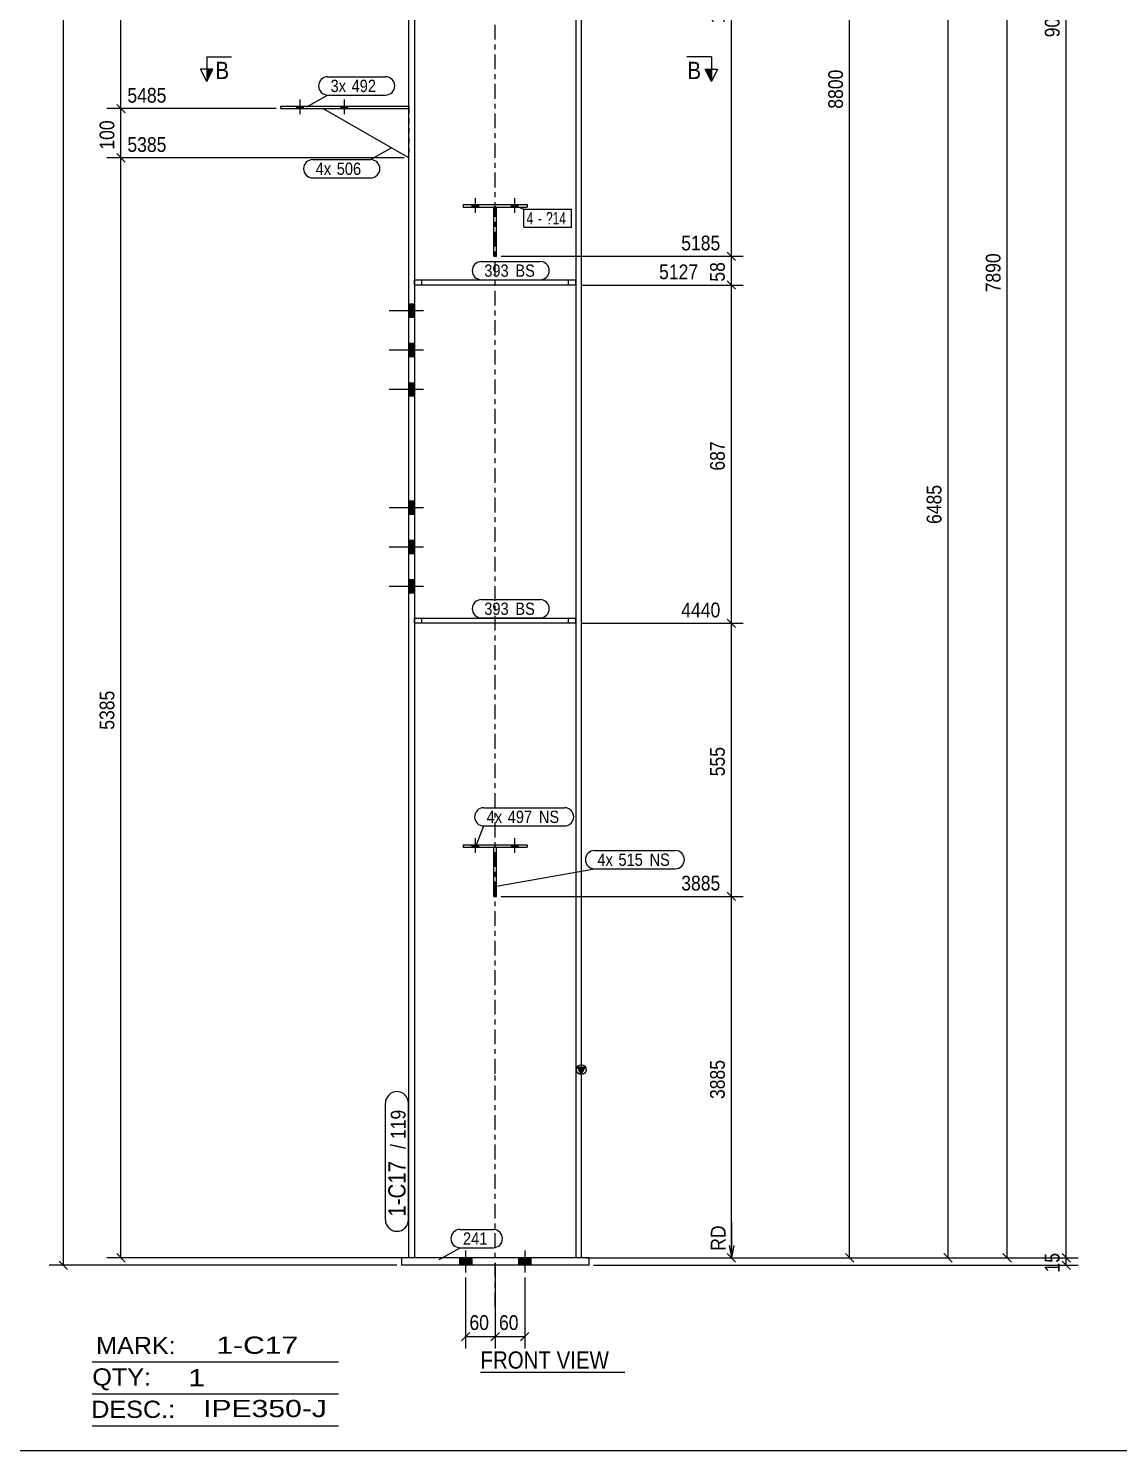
# Model space of a CAD drawing. Header units: millimetres. Extents: x 2 to 825, y 1 to 579.
# Drawn here: x 204.5 to 426, y 5 to 293.8 of the extents above; entities that cross this region are included whole.
import ezdxf

# ---------------------------------------------------------------- set-up
doc = ezdxf.new("R2010")
doc.units = ezdxf.units.MM
for name, pattern in [('XKITLINE00', [0]), ('XKITLINE01', [4, 1, -1, 1, -1]), ('XKITLINE03', [6, 3, -1, 1, -1])]:
    doc.linetypes.add(name, pattern=pattern)
for name, color, linetype, lineweight in [('Bolt', 3, 'Continuous', 0), ('BoltMark', 7, 'Continuous', 0), ('Dimensions', 7, 'Continuous', 0), ('DrawingSheet', 5, 'Continuous', 0), ('OtherObjectType', 7, 'Continuous', 0), ('Part', 2, 'Continuous', 0), ('PartMark', 7, 'Continuous', 0), ('Section', 6, 'Continuous', 0)]:
    doc.layers.add(name, color=color, linetype=linetype, lineweight=lineweight)
doc.styles.add('ARIAL', font='ARIAL.TTF')
doc.styles.add('ARIAL_NARROW', font='ARIALN.TTF')

# ---------------------------------------------------------------- blocks, each defined once
blk = doc.blocks.new('*A6')
at = {"layer": 'Bolt'}
for points in [[(282.93, 235.11), (281.83, 235.11), (281.83, 237.81), (282.93, 237.81)], [(282.93, 235.11), (281.83, 235.11), (281.83, 237.81), (282.93, 237.81)], [(282.93, 227.11), (281.83, 227.11), (281.83, 229.81), (282.93, 229.81)], [(282.93, 227.11), (281.83, 227.11), (281.83, 229.81), (282.93, 229.81)], [(282.93, 219.11), (281.83, 219.11), (281.83, 221.81), (282.93, 221.81)], [(282.93, 219.11), (281.83, 219.11), (281.83, 221.81), (282.93, 221.81)], [(282.93, 195.11), (281.83, 195.11), (281.83, 197.81), (282.93, 197.81)], [(282.93, 195.11), (281.83, 195.11), (281.83, 197.81), (282.93, 197.81)], [(282.93, 187.11), (281.83, 187.11), (281.83, 189.81), (282.93, 189.81)], [(282.93, 187.11), (281.83, 187.11), (281.83, 189.81), (282.93, 189.81)], [(282.93, 179.11), (281.83, 179.11), (281.83, 181.81), (282.93, 181.81)], [(282.93, 179.11), (281.83, 179.11), (281.83, 181.81), (282.93, 181.81)]]:
    blk.add_hatch(color=3, dxfattribs=at).paths.add_polyline_path(points, flags=17)
at = {"layer": 'Bolt', "color": 3, "linetype": 'XKITLINE00', "lineweight": 0}
for p, q in [((282.93, 237.81), (281.83, 237.81)), ((282.93, 237.81), (281.83, 237.81)), ((284.78, 236.46), (277.78, 236.46)), ((284.78, 236.46), (277.78, 236.46)), ((282.93, 235.11), (281.83, 235.11)), ((282.93, 235.11), (281.83, 235.11)), ((284.78, 228.46), (277.78, 228.46)), ((284.78, 228.46), (277.78, 228.46)), ((282.93, 229.81), (281.83, 229.81)), ((282.93, 229.81), (281.83, 229.81)), ((282.93, 227.11), (281.83, 227.11)), ((282.93, 227.11), (281.83, 227.11)), ((284.78, 220.46), (277.78, 220.46)), ((284.78, 220.46), (277.78, 220.46)), ((282.93, 221.81), (281.83, 221.81)), ((282.93, 221.81), (281.83, 221.81)), ((282.93, 219.11), (281.83, 219.11)), ((282.93, 219.11), (281.83, 219.11)), ((284.78, 196.46), (277.78, 196.46)), ((284.78, 196.46), (277.78, 196.46)), ((282.93, 197.81), (281.83, 197.81)), ((282.93, 197.81), (281.83, 197.81)), ((282.93, 195.11), (281.83, 195.11)), ((282.93, 195.11), (281.83, 195.11)), ((284.78, 188.46), (277.78, 188.46)), ((284.78, 188.46), (277.78, 188.46)), ((282.93, 189.81), (281.83, 189.81)), ((282.93, 189.81), (281.83, 189.81)), ((282.93, 187.11), (281.83, 187.11)), ((282.93, 187.11), (281.83, 187.11)), ((284.78, 180.46), (277.78, 180.46)), ((284.78, 180.46), (277.78, 180.46)), ((282.93, 181.81), (281.83, 181.81)), ((282.93, 181.81), (281.83, 181.81)), ((282.93, 179.11), (281.83, 179.11)), ((282.93, 179.11), (281.83, 179.11))]:
    blk.add_line(p, q, dxfattribs=at)
blk = doc.blocks.new('*A10')
at = {"layer": 'Bolt'}
for points in [[(296.03, 258.04), (296.03, 257.54), (294.63, 257.54), (294.63, 258.04)], [(296.03, 258.04), (296.03, 257.54), (294.63, 257.54), (294.63, 258.04)], [(304.03, 258.04), (304.03, 257.54), (302.63, 257.54), (302.63, 258.04)], [(304.03, 258.04), (304.03, 257.54), (302.63, 257.54), (302.63, 258.04)]]:
    blk.add_hatch(color=3, dxfattribs=at).paths.add_polyline_path(points, flags=17)
at = {"layer": 'Bolt', "color": 3, "linetype": 'XKITLINE00', "lineweight": 0}
for p, q in [((294.63, 257.54), (294.63, 258.04)), ((294.63, 257.54), (294.63, 258.04)), ((295.33, 256.38), (295.33, 259.38)), ((295.33, 256.38), (295.33, 259.38)), ((296.03, 257.54), (296.03, 258.04)), ((296.03, 257.54), (296.03, 258.04)), ((302.63, 257.54), (302.63, 258.04)), ((302.63, 257.54), (302.63, 258.04)), ((303.33, 256.38), (303.33, 259.38)), ((303.33, 256.38), (303.33, 259.38)), ((304.03, 257.54), (304.03, 258.04)), ((304.03, 257.54), (304.03, 258.04))]:
    blk.add_line(p, q, dxfattribs=at)
blk = doc.blocks.new('*A11')
at = {"layer": 'Bolt'}
for points in [[(296.03, 128.04), (296.03, 127.54), (294.63, 127.54), (294.63, 128.04)], [(296.03, 128.04), (296.03, 127.54), (294.63, 127.54), (294.63, 128.04)], [(304.03, 128.04), (304.03, 127.54), (302.63, 127.54), (302.63, 128.04)], [(304.03, 128.04), (304.03, 127.54), (302.63, 127.54), (302.63, 128.04)]]:
    blk.add_hatch(color=3, dxfattribs=at).paths.add_polyline_path(points, flags=17)
at = {"layer": 'Bolt', "color": 3, "linetype": 'XKITLINE00', "lineweight": 0}
for p, q in [((294.63, 127.54), (294.63, 128.04)), ((294.63, 127.54), (294.63, 128.04)), ((295.33, 126.38), (295.33, 129.38)), ((295.33, 126.38), (295.33, 129.38)), ((296.03, 127.54), (296.03, 128.04)), ((296.03, 127.54), (296.03, 128.04)), ((302.63, 127.54), (302.63, 128.04)), ((302.63, 127.54), (302.63, 128.04)), ((303.33, 126.38), (303.33, 129.38)), ((303.33, 126.38), (303.33, 129.38)), ((304.03, 127.54), (304.03, 128.04)), ((304.03, 127.54), (304.03, 128.04))]:
    blk.add_line(p, q, dxfattribs=at)
blk = doc.blocks.new('*A13')
at = {"layer": 'Bolt'}
for points in [[(259.03, 277.54), (259.03, 278.04), (260.43, 278.04), (260.43, 277.54)], [(259.03, 277.54), (259.03, 278.04), (260.43, 278.04), (260.43, 277.54)], [(268.03, 277.54), (268.03, 278.04), (269.43, 278.04), (269.43, 277.54)], [(268.03, 277.54), (268.03, 278.04), (269.43, 278.04), (269.43, 277.54)]]:
    blk.add_hatch(color=3, dxfattribs=at).paths.add_polyline_path(points, flags=17)
at = {"layer": 'Bolt', "color": 3, "linetype": 'XKITLINE00', "lineweight": 0}
for p, q in [((259.03, 277.54), (259.03, 278.04)), ((259.03, 277.54), (259.03, 278.04)), ((259.73, 276.38), (259.73, 279.38)), ((259.73, 276.38), (259.73, 279.38)), ((260.43, 277.54), (260.43, 278.04)), ((260.43, 277.54), (260.43, 278.04)), ((268.03, 277.54), (268.03, 278.04)), ((268.03, 277.54), (268.03, 278.04)), ((268.73, 276.38), (268.73, 279.38)), ((268.73, 276.38), (268.73, 279.38)), ((269.43, 277.54), (269.43, 278.04)), ((269.43, 277.54), (269.43, 278.04))]:
    blk.add_line(p, q, dxfattribs=at)
blk = doc.blocks.new('*A17')
at = {"layer": 'Bolt'}
for points in [[(294.58, 44.14), (294.58, 42.64), (292.08, 42.64), (292.08, 44.14)], [(294.58, 44.14), (294.58, 42.64), (292.08, 42.64), (292.08, 44.14)], [(306.58, 44.14), (306.58, 42.64), (304.08, 42.64), (304.08, 44.14)], [(306.58, 44.14), (306.58, 42.64), (304.08, 42.64), (304.08, 44.14)]]:
    blk.add_hatch(color=3, dxfattribs=at).paths.add_polyline_path(points, flags=17)
at = {"layer": 'Bolt', "color": 3, "linetype": 'XKITLINE00', "lineweight": 0}
for p, q in [((292.08, 44.14), (292.08, 42.64)), ((292.08, 44.14), (292.08, 42.64)), ((293.33, 45.64), (293.33, 41.14)), ((293.33, 45.64), (293.33, 41.14)), ((294.58, 44.14), (294.58, 42.64)), ((294.58, 44.14), (294.58, 42.64)), ((304.08, 44.14), (304.08, 42.64)), ((304.08, 44.14), (304.08, 42.64)), ((305.33, 45.64), (305.33, 41.14)), ((305.33, 45.64), (305.33, 41.14)), ((306.58, 44.14), (306.58, 42.64)), ((306.58, 44.14), (306.58, 42.64))]:
    blk.add_line(p, q, dxfattribs=at)
blk = doc.blocks.new('*A18')
at = {"layer": 'Part'}
blk.add_hatch(color=2, dxfattribs=at).paths.add_polyline_path([(316.03, 82.85), (317.63, 82.85), (316.83, 81.45)], flags=17)
at = {"layer": 'Part', "color": 2, "linetype": 'XKITLINE00', "lineweight": 0}
for p, q in [((281.83, 81.54), (281.83, 315.02)), ((282.93, 315.02), (282.93, 81.54)), ((315.73, 315.02), (315.73, 81.54)), ((316.83, 315.02), (316.83, 81.54)), ((281.83, 44.14), (281.83, 81.44)), ((282.93, 81.44), (282.93, 44.14)), ((315.73, 81.44), (315.73, 44.14)), ((316.83, 81.45), (316.03, 82.85)), ((316.03, 82.85), (317.63, 82.85)), ((317.63, 82.85), (316.83, 81.45)), ((316.83, 81.44), (316.83, 44.14))]:
    blk.add_line(p, q, dxfattribs=at)
at = {"layer": 'Part', "color": 7, "linetype": 'XKITLINE03', "lineweight": 0}
for p, q in [((299.33, 81.54), (299.33, 315.02)), ((299.33, 34.14), (299.33, 81.44))]:
    blk.add_line(p, q, dxfattribs=at)
at = {"layer": 'Part', "color": 7, "linetype": 'XKITLINE01', "lineweight": 0}
blk.add_line((316.83, 44.14), (281.83, 44.14), dxfattribs=at)
at = {"layer": 'Part', "color": 2, "linetype": 'XKITLINE00', "lineweight": 0}
blk.add_circle((316.83, 82.35), 1, dxfattribs=at)
blk = doc.blocks.new('*A23')
at = {"layer": 'Part', "color": 2, "linetype": 'XKITLINE00', "lineweight": 0}
for p, q in [((299.08, 247.54), (299.08, 257.54)), ((299.58, 247.54), (299.58, 257.54)), ((299.08, 247.54), (299.58, 247.54))]:
    blk.add_line(p, q, dxfattribs=at)
at = {"layer": 'Part', "color": 7, "linetype": 'XKITLINE01', "lineweight": 0}
for p, q in [((299.08, 257.54), (299.58, 257.54)), ((299.58, 257.54), (299.08, 257.54))]:
    blk.add_line(p, q, dxfattribs=at)
blk = doc.blocks.new('*A24')
at = {"layer": 'Part', "color": 2, "linetype": 'XKITLINE00', "lineweight": 0}
for p, q in [((292.83, 258.04), (305.83, 258.04)), ((292.83, 258.04), (292.83, 257.54)), ((292.83, 257.54), (305.83, 257.54)), ((305.83, 258.04), (305.83, 257.54))]:
    blk.add_line(p, q, dxfattribs=at)
blk = doc.blocks.new('*A25')
at = {"layer": 'Part', "color": 2, "linetype": 'XKITLINE00', "lineweight": 0}
for p, q in [((292.83, 128.04), (305.83, 128.04)), ((292.83, 128.04), (292.83, 127.54)), ((292.83, 127.54), (305.83, 127.54)), ((305.83, 128.04), (305.83, 127.54))]:
    blk.add_line(p, q, dxfattribs=at)
blk = doc.blocks.new('*A26')
at = {"layer": 'Part', "color": 2, "linetype": 'XKITLINE00', "lineweight": 0}
for p, q in [((299.08, 117.54), (299.08, 127.54)), ((299.58, 117.54), (299.58, 127.54)), ((299.08, 117.54), (299.58, 117.54))]:
    blk.add_line(p, q, dxfattribs=at)
at = {"layer": 'Part', "color": 7, "linetype": 'XKITLINE01', "lineweight": 0}
for p, q in [((299.08, 127.54), (299.58, 127.54)), ((299.58, 127.54), (299.08, 127.54))]:
    blk.add_line(p, q, dxfattribs=at)
blk = doc.blocks.new('*A28')
at = {"layer": 'Part', "color": 2, "linetype": 'XKITLINE00', "lineweight": 0}
for p, q in [((255.83, 277.54), (255.83, 278.04)), ((255.83, 278.04), (281.83, 278.04)), ((255.83, 277.54), (281.83, 277.54))]:
    blk.add_line(p, q, dxfattribs=at)
at = {"layer": 'Part', "color": 7, "linetype": 'XKITLINE01', "lineweight": 0}
blk.add_line((281.83, 278.04), (281.83, 277.54), dxfattribs=at)
blk = doc.blocks.new('*A29')
at = {"layer": 'Part', "color": 2, "linetype": 'XKITLINE00', "lineweight": 0}
blk.add_line((281.83, 267.54), (264.33, 277.54), dxfattribs=at)
at = {"layer": 'Part', "color": 7, "linetype": 'XKITLINE01', "lineweight": 0}
for p, q in [((264.33, 277.54), (281.83, 277.54)), ((281.83, 277.54), (281.83, 267.54))]:
    blk.add_line(p, q, dxfattribs=at)
blk = doc.blocks.new('*A37')
at = {"layer": 'Part', "color": 2, "linetype": 'XKITLINE00', "lineweight": 0}
for p, q in [((315.73, 174.01), (282.93, 174.01)), ((315.73, 173.01), (282.93, 173.01))]:
    blk.add_line(p, q, dxfattribs=at)
at = {"layer": 'Part', "color": 7, "linetype": 'XKITLINE01', "lineweight": 0}
for p, q in [((282.93, 173.01), (282.93, 174.01)), ((284.43, 173.01), (284.43, 174.01)), ((314.23, 173.01), (314.23, 174.01)), ((315.73, 173.01), (315.73, 174.01))]:
    blk.add_line(p, q, dxfattribs=at)
blk = doc.blocks.new('*A38')
at = {"layer": 'Part', "color": 2, "linetype": 'XKITLINE00', "lineweight": 0}
for p, q in [((315.73, 242.69), (282.93, 242.69)), ((315.73, 241.69), (282.93, 241.69))]:
    blk.add_line(p, q, dxfattribs=at)
at = {"layer": 'Part', "color": 7, "linetype": 'XKITLINE01', "lineweight": 0}
for p, q in [((282.93, 241.69), (282.93, 242.69)), ((284.43, 241.69), (284.43, 242.69)), ((314.23, 241.69), (314.23, 242.69)), ((315.73, 241.69), (315.73, 242.69))]:
    blk.add_line(p, q, dxfattribs=at)
blk = doc.blocks.new('*A39')
at = {"layer": 'Part', "color": 7, "linetype": 'XKITLINE01', "lineweight": 0}
for p, q in [((315.73, 242.69), (282.93, 242.69)), ((282.93, 242.69), (282.93, 241.69)), ((284.43, 241.69), (284.43, 242.69)), ((314.23, 241.69), (314.23, 242.69)), ((315.73, 241.69), (315.73, 242.69)), ((315.73, 241.69), (282.93, 241.69))]:
    blk.add_line(p, q, dxfattribs=at)
blk = doc.blocks.new('*A40')
at = {"layer": 'Part', "color": 7, "linetype": 'XKITLINE01', "lineweight": 0}
for p, q in [((315.73, 174.01), (282.93, 174.01)), ((282.93, 174.01), (282.93, 173.01)), ((284.43, 173.01), (284.43, 174.01)), ((314.23, 173.01), (314.23, 174.01)), ((315.73, 173.01), (315.73, 174.01)), ((315.73, 173.01), (282.93, 173.01))]:
    blk.add_line(p, q, dxfattribs=at)
blk = doc.blocks.new('*A44')
at = {"layer": 'Part', "color": 2, "linetype": 'XKITLINE00', "lineweight": 0}
for p, q in [((318.33, 44.14), (280.33, 44.14)), ((280.33, 44.14), (280.33, 42.64)), ((318.33, 44.14), (318.33, 42.64)), ((318.33, 42.64), (280.33, 42.64))]:
    blk.add_line(p, q, dxfattribs=at)
blk = doc.blocks.new('*A114')
at = {"layer": 'DrawingSheet', "color": 5, "linetype": 'XKITLINE00', "lineweight": 0}
blk.add_line((5, 5), (825, 5), dxfattribs=at)
blk = doc.blocks.new('*A118')
at = {"layer": 'OtherObjectType', "color": 6, "linetype": 'XKITLINE00', "lineweight": 0}
for p, q in [((217.5, 23), (267.5, 23)), ((217.5, 16.5), (267.5, 16.5)), ((217.5, 10), (267.5, 10))]:
    blk.add_line(p, q, dxfattribs=at)
at = {"layer": 'OtherObjectType', "color": 6, "style": 'ARIAL_NARROW'}
for s, width, p in [('MARK:', 1.275, (218.27, 24.58)), ('1-C17', 1.525501, (242.69, 24.65)), ('QTY:', 1.275, (217.5, 18.19)), ('1', 1.525501, (236.99, 18.05)), ('DESC.:', 1.275, (217.29, 11.63)), ('IPE350-J', 1.525501, (240, 11.79))]:
    blk.add_text(s, height=3.5, dxfattribs=dict(at, width=width)).set_placement(p)
blk = doc.blocks.new('*A122')
at = {"layer": 'Dimensions', "color": 7, "linetype": 'XKITLINE00', "lineweight": 0}
for p, q in [((211.62, 42.64), (211.62, 554.25)), ((210.77, 43.49), (212.46, 41.79)), ((279.33, 42.64), (208.77, 42.64))]:
    blk.add_line(p, q, dxfattribs=at)
at = {"layer": 'Dimensions', "color": 3}
blk.add_point((211.62, 42.64), dxfattribs=at)
blk = doc.blocks.new('*A123')
at = {"layer": 'Dimensions', "color": 7, "linetype": 'XKITLINE00', "lineweight": 0}
for p, q in [((317.83, 44.14), (417.73, 44.14)), ((414.48, 44.99), (416.18, 43.29)), ((414.48, 43.49), (416.18, 41.79)), ((415.33, 42.64), (415.33, 44.14)), ((319.33, 42.64), (417.73, 42.64))]:
    blk.add_line(p, q, dxfattribs=at)
at = {"layer": 'Dimensions', "color": 3}
for p in [(415.33, 44.14), (415.33, 42.64)]:
    blk.add_point(p, dxfattribs=at)
at = {"layer": 'Dimensions', "color": 3, "style": 'ARIAL', "width": 0.85}
blk.add_text('15', height=3, rotation=90.0002, dxfattribs=at).set_placement((413.98, 41.16))
blk = doc.blocks.new('*A124')
at = {"layer": 'Dimensions', "color": 7, "linetype": 'XKITLINE00', "lineweight": 0}
for p, q in [((299.33, 43.14), (299.33, 25.74)), ((293.33, 40.14), (293.33, 25.74)), ((294.18, 28.99), (292.48, 27.29)), ((300.18, 28.99), (298.48, 27.29)), ((293.33, 28.14), (299.33, 28.14))]:
    blk.add_line(p, q, dxfattribs=at)
at = {"layer": 'Dimensions', "color": 3}
for p in [(293.33, 28.14), (299.33, 28.14)]:
    blk.add_point(p, dxfattribs=at)
at = {"layer": 'Dimensions', "color": 3, "style": 'ARIAL', "width": 0.85}
blk.add_text('60', height=3, dxfattribs=at).set_placement((294.11, 29.49))
blk = doc.blocks.new('*A125')
at = {"layer": 'Dimensions', "color": 7, "linetype": 'XKITLINE00', "lineweight": 0}
for p, q in [((299.33, 43.14), (299.33, 25.74)), ((305.33, 40.14), (305.33, 25.74)), ((300.18, 28.99), (298.48, 27.29)), ((306.18, 28.99), (304.48, 27.29)), ((299.33, 28.14), (305.33, 28.14))]:
    blk.add_line(p, q, dxfattribs=at)
at = {"layer": 'Dimensions', "color": 3}
for p in [(299.33, 28.14), (305.33, 28.14)]:
    blk.add_point(p, dxfattribs=at)
at = {"layer": 'Dimensions', "color": 3, "style": 'ARIAL', "width": 0.85}
blk.add_text('60', height=3, dxfattribs=at).set_placement((300.11, 29.49))
blk = doc.blocks.new('*A128')
at = {"layer": 'PartMark', "color": 7, "linetype": 'XKITLINE00', "lineweight": 0}
for p, q in [((296.52, 246.49), (308.48, 246.49)), ((296.52, 242.79), (308.48, 242.79))]:
    blk.add_line(p, q, dxfattribs=at)
for centre, start, end in [((296.52, 244.64), 90, 270), ((308.48, 244.64), 270, 90)]:
    blk.add_arc(centre, 1.85, start, end, dxfattribs=at)
at = {"layer": 'PartMark', "color": 3, "style": 'ARIAL', "width": 0.85}
for s, p in [('393', (297.12, 243.39)), ('BS', (303.43, 243.39))]:
    blk.add_text(s, height=2.5, dxfattribs=at).set_placement(p)
blk = doc.blocks.new('*A129')
at = {"layer": 'PartMark', "color": 7, "linetype": 'XKITLINE00', "lineweight": 0}
for p, q in [((296.52, 177.81), (308.48, 177.81)), ((296.52, 174.11), (308.48, 174.11))]:
    blk.add_line(p, q, dxfattribs=at)
for centre, start, end in [((296.52, 175.96), 90, 270), ((308.48, 175.96), 270, 90)]:
    blk.add_arc(centre, 1.85, start, end, dxfattribs=at)
at = {"layer": 'PartMark', "color": 3, "style": 'ARIAL', "width": 0.85}
for s, p in [('393', (297.12, 174.71)), ('BS', (303.43, 174.71))]:
    blk.add_text(s, height=2.5, dxfattribs=at).set_placement(p)
blk = doc.blocks.new('*A130')
at = {"layer": 'Section'}
for points in [[(242.01, 285.54), (240.76, 283.04), (240.76, 285.54)], [(343.25, 285.54), (343.25, 283.04), (342, 285.54)]]:
    blk.add_hatch(color=3, dxfattribs=at).paths.add_polyline_path(points, flags=17)
at = {"layer": 'Section', "color": 1, "linetype": 'XKITLINE00', "lineweight": 0}
for p, q in [((240.76, 288.04), (245.76, 288.04)), ((240.76, 288.04), (240.76, 283.04)), ((343.25, 288.04), (338.25, 288.04)), ((343.25, 288.04), (343.25, 283.04))]:
    blk.add_line(p, q, dxfattribs=at)
at = {"layer": 'Section', "color": 3, "linetype": 'XKITLINE00', "lineweight": 0}
for p, q in [((240.76, 283.04), (239.51, 285.54)), ((242.01, 285.54), (239.51, 285.54)), ((240.76, 283.04), (242.01, 285.54)), ((342, 285.54), (344.5, 285.54)), ((343.25, 283.04), (342, 285.54)), ((344.5, 285.54), (343.25, 283.04))]:
    blk.add_line(p, q, dxfattribs=at)
at = {"layer": 'Section', "color": 7, "style": 'ARIAL', "width": 0.85}
for p in [(242.51, 283.54), (338.38, 283.54)]:
    blk.add_text('B', height=3.5, dxfattribs=at).set_placement(p)
blk = doc.blocks.new('*A134')
at = {"layer": 'OtherObjectType', "color": 7, "linetype": 'XKITLINE00', "lineweight": 0}
blk.add_line((296.35, 20.89), (325.65, 20.89), dxfattribs=at)
at = {"layer": 'OtherObjectType', "color": 7, "style": 'ARIAL', "width": 0.85}
blk.add_text('FRONT VIEW', height=3.5, dxfattribs=at).set_placement((296.35, 21.64))
blk = doc.blocks.new('*A137')
at = {"layer": 'Dimensions', "color": 7, "linetype": 'XKITLINE00', "lineweight": 0}
for p, q in [((415.33, 44.14), (415.33, 548.8)), ((317.83, 44.14), (417.73, 44.14)), ((414.48, 44.99), (416.18, 43.29))]:
    blk.add_line(p, q, dxfattribs=at)
at = {"layer": 'Dimensions', "color": 3}
blk.add_point((415.33, 44.14), dxfattribs=at)
at = {"layer": 'Dimensions', "color": 3, "style": 'ARIAL', "width": 0.85}
blk.add_text('9090', height=3, rotation=90.0002, dxfattribs=at).set_placement((413.98, 292.02))
blk = doc.blocks.new('*A139')
at = {"layer": 'Dimensions', "color": 7, "linetype": 'XKITLINE00', "lineweight": 0}
for p, q in [((403.33, 44.14), (403.33, 445.2)), ((317.83, 44.14), (405.73, 44.14)), ((402.48, 44.99), (404.18, 43.29))]:
    blk.add_line(p, q, dxfattribs=at)
at = {"layer": 'Dimensions', "color": 3}
blk.add_point((403.33, 44.14), dxfattribs=at)
at = {"layer": 'Dimensions', "color": 3, "style": 'ARIAL', "width": 0.85}
blk.add_text('7890', height=3, rotation=90.0002, dxfattribs=at).set_placement((401.98, 240.22))
blk = doc.blocks.new('*A141')
at = {"layer": 'Dimensions', "color": 7, "linetype": 'XKITLINE00', "lineweight": 0}
for p, q in [((391.33, 44.14), (391.33, 351.12)), ((317.83, 44.14), (393.73, 44.14)), ((390.48, 44.99), (392.18, 43.29))]:
    blk.add_line(p, q, dxfattribs=at)
at = {"layer": 'Dimensions', "color": 3}
blk.add_point((391.33, 44.14), dxfattribs=at)
at = {"layer": 'Dimensions', "color": 3, "style": 'ARIAL', "width": 0.85}
blk.add_text('6485', height=3, rotation=90.0002, dxfattribs=at).set_placement((389.98, 193.18))
blk = doc.blocks.new('*A144')
at = {"layer": 'Dimensions', "color": 7, "linetype": 'XKITLINE00', "lineweight": 0}
for p, q in [((371.33, 44.14), (371.33, 519.8)), ((317.83, 44.14), (373.73, 44.14)), ((370.48, 44.99), (372.18, 43.29))]:
    blk.add_line(p, q, dxfattribs=at)
at = {"layer": 'Dimensions', "color": 3}
blk.add_point((371.33, 44.14), dxfattribs=at)
at = {"layer": 'Dimensions', "color": 3, "style": 'ARIAL', "width": 0.85}
blk.add_text('8800', height=3, rotation=90.0002, dxfattribs=at).set_placement((369.98, 277.52))
blk = doc.blocks.new('*A149')
at = {"layer": 'Dimensions', "color": 7, "linetype": 'XKITLINE00', "lineweight": 0}
for p, q in [((280.83, 267.54), (220.48, 267.54)), ((222.48, 268.39), (224.18, 266.69)), ((223.33, 44.14), (223.33, 267.54)), ((280.83, 44.14), (220.48, 44.14)), ((222.48, 44.99), (224.18, 43.29))]:
    blk.add_line(p, q, dxfattribs=at)
at = {"layer": 'Dimensions', "color": 3}
for p in [(223.33, 267.54), (223.33, 44.14)]:
    blk.add_point(p, dxfattribs=at)
at = {"layer": 'Dimensions', "color": 3, "style": 'ARIAL', "width": 0.85}
blk.add_text('5385', height=3, dxfattribs=at).set_placement((224.63, 268.74))
blk.add_text('5385', height=3, rotation=90.0002, dxfattribs=at).set_placement((221.98, 151.39))
blk = doc.blocks.new('*A150')
at = {"layer": 'Dimensions', "color": 7, "linetype": 'XKITLINE00', "lineweight": 0}
for p, q in [((254.83, 277.54), (220.48, 277.54)), ((222.48, 278.39), (224.18, 276.69)), ((223.33, 267.54), (223.33, 277.54)), ((280.83, 267.54), (220.48, 267.54)), ((222.48, 268.39), (224.18, 266.69))]:
    blk.add_line(p, q, dxfattribs=at)
at = {"layer": 'Dimensions', "color": 3}
for p in [(223.33, 277.54), (223.33, 267.54)]:
    blk.add_point(p, dxfattribs=at)
at = {"layer": 'Dimensions', "color": 3, "style": 'ARIAL', "width": 0.85}
blk.add_text('5485', height=3, dxfattribs=at).set_placement((224.63, 278.74))
blk.add_text('100', height=3, rotation=90.0002, dxfattribs=at).set_placement((221.98, 269.2))
blk = doc.blocks.new('*A151')
at = {"layer": 'Dimensions', "color": 7, "linetype": 'XKITLINE00', "lineweight": 0}
for p, q in [((254.83, 361.12), (220.48, 361.12)), ((222.48, 361.97), (224.18, 360.27)), ((223.33, 277.54), (223.33, 361.12)), ((254.83, 277.54), (220.48, 277.54)), ((222.48, 278.39), (224.18, 276.69))]:
    blk.add_line(p, q, dxfattribs=at)
at = {"layer": 'Dimensions', "color": 3}
for p in [(223.33, 361.12), (223.33, 277.54)]:
    blk.add_point(p, dxfattribs=at)
at = {"layer": 'Dimensions', "color": 3, "style": 'ARIAL', "width": 0.85}
blk.add_text('6585', height=3, dxfattribs=at).set_placement((224.63, 362.32))
blk.add_text('1100', height=3, rotation=90.0002, dxfattribs=at).set_placement((221.98, 314.88))
blk = doc.blocks.new('*A156')
at = {"layer": 'Dimensions', "color": 7, "linetype": 'XKITLINE00', "lineweight": 0}
for p, q in [((300.58, 117.54), (349.73, 117.54)), ((346.48, 118.39), (348.18, 116.69)), ((347.33, 44.14), (347.33, 117.54)), ((347.33, 51.36), (347.33, 44.14)), ((346.83, 46.64), (347.33, 44.14)), ((347.83, 46.64), (347.33, 44.14)), ((317.83, 44.14), (349.73, 44.14)), ((317.83, 44.14), (349.73, 44.14)), ((346.48, 44.99), (348.18, 43.29))]:
    blk.add_line(p, q, dxfattribs=at)
at = {"layer": 'Dimensions', "color": 3}
for p in [(347.33, 117.54), (347.33, 44.14)]:
    blk.add_point(p, dxfattribs=at)
at = {"layer": 'Dimensions', "color": 7}
blk.add_point((347.33, 44.14), dxfattribs=at)
at = {"layer": 'Dimensions', "color": 3, "style": 'ARIAL', "width": 0.85}
blk.add_text('3885', height=3, dxfattribs=at).set_placement((337.13, 118.74))
for s, p in [('3885', (345.98, 76.39)), ('RD', (346.13, 45.58))]:
    blk.add_text(s, height=3, rotation=90.0002, dxfattribs=at).set_placement(p)
blk = doc.blocks.new('*A157')
at = {"layer": 'Dimensions', "color": 7, "linetype": 'XKITLINE00', "lineweight": 0}
for p, q in [((346.48, 173.86), (348.18, 172.16)), ((316.73, 173.01), (349.73, 173.01)), ((347.33, 117.54), (347.33, 173.01)), ((300.58, 117.54), (349.73, 117.54)), ((346.48, 118.39), (348.18, 116.69))]:
    blk.add_line(p, q, dxfattribs=at)
at = {"layer": 'Dimensions', "color": 3}
for p in [(347.33, 173.01), (347.33, 117.54)]:
    blk.add_point(p, dxfattribs=at)
at = {"layer": 'Dimensions', "color": 3, "style": 'ARIAL', "width": 0.85}
blk.add_text('4440', height=3, dxfattribs=at).set_placement((337.13, 174.21))
blk.add_text('555', height=3, rotation=90.0002, dxfattribs=at).set_placement((345.98, 141.94))
blk = doc.blocks.new('*A158')
at = {"layer": 'Dimensions', "color": 7, "linetype": 'XKITLINE00', "lineweight": 0}
for p, q in [((316.73, 241.69), (349.73, 241.69)), ((346.48, 242.54), (348.18, 240.84)), ((347.33, 173.01), (347.33, 241.69)), ((346.48, 173.86), (348.18, 172.16)), ((316.73, 173.01), (349.73, 173.01))]:
    blk.add_line(p, q, dxfattribs=at)
at = {"layer": 'Dimensions', "color": 3}
for p in [(347.33, 241.69), (347.33, 173.01)]:
    blk.add_point(p, dxfattribs=at)
at = {"layer": 'Dimensions', "color": 3, "style": 'ARIAL', "width": 0.85}
blk.add_text('5127', height=3, dxfattribs=at).set_placement((332.63, 242.89))
blk.add_text('687', height=3, rotation=90.0002, dxfattribs=at).set_placement((345.98, 204.01))
blk = doc.blocks.new('*A159')
at = {"layer": 'Dimensions', "color": 7, "linetype": 'XKITLINE00', "lineweight": 0}
for p, q in [((346.48, 248.39), (348.18, 246.69)), ((300.58, 247.54), (349.73, 247.54)), ((347.33, 241.69), (347.33, 247.54)), ((316.73, 241.69), (349.73, 241.69)), ((346.48, 242.54), (348.18, 240.84))]:
    blk.add_line(p, q, dxfattribs=at)
at = {"layer": 'Dimensions', "color": 3}
for p in [(347.33, 247.54), (347.33, 241.69)]:
    blk.add_point(p, dxfattribs=at)
at = {"layer": 'Dimensions', "color": 3, "style": 'ARIAL', "width": 0.85}
blk.add_text('5185', height=3, dxfattribs=at).set_placement((337.13, 248.74))
blk.add_text('58', height=3, rotation=90.0002, dxfattribs=at).set_placement((345.98, 242.39))
blk = doc.blocks.new('*A160')
at = {"layer": 'Dimensions', "color": 7, "linetype": 'XKITLINE00', "lineweight": 0}
for p, q in [((282.83, 351.12), (349.73, 351.12)), ((346.48, 351.97), (348.18, 350.27)), ((347.33, 247.54), (347.33, 351.12)), ((346.48, 248.39), (348.18, 246.69)), ((300.58, 247.54), (349.73, 247.54))]:
    blk.add_line(p, q, dxfattribs=at)
at = {"layer": 'Dimensions', "color": 3}
for p in [(347.33, 351.12), (347.33, 247.54)]:
    blk.add_point(p, dxfattribs=at)
at = {"layer": 'Dimensions', "color": 3, "style": 'ARIAL', "width": 0.85}
blk.add_text('6485', height=3, dxfattribs=at).set_placement((337.13, 352.32))
blk.add_text('1300', height=3, rotation=90.0002, dxfattribs=at).set_placement((345.98, 294.88))
blk = doc.blocks.new('*A166')
at = {"layer": 'BoltMark', "color": 7, "linetype": 'XKITLINE00', "lineweight": 0}
for p, q in [((303.33, 257.88), (305.13, 257.13)), ((305.13, 257.13), (314.82, 257.13)), ((305.13, 253.43), (305.13, 257.13)), ((314.82, 253.43), (314.82, 257.13)), ((305.13, 253.43), (314.82, 253.43))]:
    blk.add_line(p, q, dxfattribs=at)
at = {"layer": 'BoltMark', "color": 3, "style": 'ARIAL_NARROW', "width": 0.85}
for s, p in [('4', (305.73, 254.03)), ('-', (308, 254.03)), ('?14', (309.66, 254.03))]:
    blk.add_text(s, height=2.5, dxfattribs=at).set_placement(p)
blk = doc.blocks.new('*A167')
at = {"layer": 'PartMark', "color": 7, "linetype": 'XKITLINE00', "lineweight": 0}
for p, q in [((292.2, 49.9), (298.97, 49.9)), ((287.96, 43.81), (292.2, 46.2)), ((292.2, 46.2), (298.97, 46.2))]:
    blk.add_line(p, q, dxfattribs=at)
for centre, start, end in [((292.2, 48.05), 90, 270), ((298.97, 48.05), 270, 90)]:
    blk.add_arc(centre, 1.85, start, end, dxfattribs=at)
at = {"layer": 'PartMark', "color": 3, "style": 'ARIAL', "width": 0.85}
blk.add_text('241', height=2.5, dxfattribs=at).set_placement((292.8, 46.8))
blk = doc.blocks.new('*A171')
at = {"layer": 'PartMark', "color": 7, "linetype": 'XKITLINE00', "lineweight": 0}
for p, q in [((277.03, 51.89), (277.03, 75.54)), ((281.73, 51.89), (281.73, 75.54))]:
    blk.add_line(p, q, dxfattribs=at)
for centre, start, end in [((279.38, 75.54), 0, 180), ((279.38, 51.89), 180, 0)]:
    blk.add_arc(centre, 2.35, start, end, dxfattribs=at)
at = {"layer": 'PartMark', "color": 3, "style": 'ARIAL', "width": 0.85}
for s, p in [('119', (281.13, 68.26)), ('/', (281.13, 66.25))]:
    blk.add_text(s, height=3, rotation=90.0002, dxfattribs=at).set_placement(p)
at = {"layer": 'PartMark', "color": 1, "style": 'ARIAL', "width": 0.85}
blk.add_text('1-C17', height=3.5, rotation=90.0002, dxfattribs=at).set_placement((281.13, 52.49))
blk = doc.blocks.new('*A172')
at = {"layer": 'PartMark', "color": 7, "linetype": 'XKITLINE00', "lineweight": 0}
for p, q in [((265.3, 284), (277.09, 284)), ((261.06, 277.91), (265.3, 280.3)), ((265.3, 280.3), (277.09, 280.3))]:
    blk.add_line(p, q, dxfattribs=at)
for centre, start, end in [((265.3, 282.15), 90, 270), ((277.09, 282.15), 270, 90)]:
    blk.add_arc(centre, 1.85, start, end, dxfattribs=at)
at = {"layer": 'PartMark', "color": 3, "style": 'ARIAL', "width": 0.85}
for s, p in [('3x', (265.9, 280.9)), ('492', (270.17, 280.9))]:
    blk.add_text(s, height=2.5, dxfattribs=at).set_placement(p)
blk = doc.blocks.new('*A173')
at = {"layer": 'PartMark', "color": 7, "linetype": 'XKITLINE00', "lineweight": 0}
for p, q in [((278.3, 269.57), (274.06, 267.17)), ((262.27, 267.17), (274.06, 267.17)), ((262.27, 263.47), (274.06, 263.47))]:
    blk.add_line(p, q, dxfattribs=at)
for centre, start, end in [((262.27, 265.32), 90, 270), ((274.06, 265.32), 270, 90)]:
    blk.add_arc(centre, 1.85, start, end, dxfattribs=at)
at = {"layer": 'PartMark', "color": 3, "style": 'ARIAL', "width": 0.85}
for s, p in [('4x', (262.87, 264.07)), ('506', (267.15, 264.07))]:
    blk.add_text(s, height=2.5, dxfattribs=at).set_placement(p)
blk = doc.blocks.new('*A174')
at = {"layer": 'PartMark', "color": 7, "linetype": 'XKITLINE00', "lineweight": 0}
for p, q in [((297.01, 135.55), (313.43, 135.55)), ((295.46, 127.91), (297.01, 131.85)), ((297.01, 131.85), (313.43, 131.85))]:
    blk.add_line(p, q, dxfattribs=at)
for centre, start, end in [((297.01, 133.7), 90, 270), ((313.43, 133.7), 270, 90)]:
    blk.add_arc(centre, 1.85, start, end, dxfattribs=at)
at = {"layer": 'PartMark', "color": 3, "style": 'ARIAL', "width": 0.85}
for s, p in [('4x', (297.61, 132.45)), ('497', (301.88, 132.45)), ('NS', (308.2, 132.45))]:
    blk.add_text(s, height=2.5, dxfattribs=at).set_placement(p)
blk = doc.blocks.new('*A175')
at = {"layer": 'PartMark', "color": 7, "linetype": 'XKITLINE00', "lineweight": 0}
for p, q in [((319.5, 126.85), (335.91, 126.85)), ((299.21, 119.57), (319.5, 123.15)), ((319.5, 123.15), (335.91, 123.15))]:
    blk.add_line(p, q, dxfattribs=at)
for centre, start, end in [((319.5, 125), 90, 270), ((335.91, 125), 270, 90)]:
    blk.add_arc(centre, 1.85, start, end, dxfattribs=at)
at = {"layer": 'PartMark', "color": 3, "style": 'ARIAL', "width": 0.85}
for s, p in [('4x', (320.1, 123.75)), ('515', (324.37, 123.75)), ('NS', (330.68, 123.75))]:
    blk.add_text(s, height=2.5, dxfattribs=at).set_placement(p)

msp = doc.modelspace()

# ---------------------------------------------------------------- block references
at = {"lineweight": 0}
for name in ['*A114', '*A122', '*A137', '*A144', '*A139', '*A151', '*A141', '*A160', '*A130', '*A172', '*A150', '*A28', '*A13', '*A29', '*A149', '*A173', '*A24', '*A10', '*A23', '*A166', '*A159', '*A128', '*A158', '*A38', '*A39', '*A6', '*A129', '*A157', '*A37', '*A40', '*A174', '*A25', '*A11', '*A26', '*A175', '*A156', '*A171', '*A167', '*A44', '*A17', '*A123', '*A124', '*A125', '*A118', '*A134']:
    msp.add_blockref(name, (0, 0), dxfattribs=at)
at = {"layer": 'Part', "lineweight": 0}
msp.add_blockref('*A18', (0, 0), dxfattribs=at)

doc.saveas('drawing.dxf')
